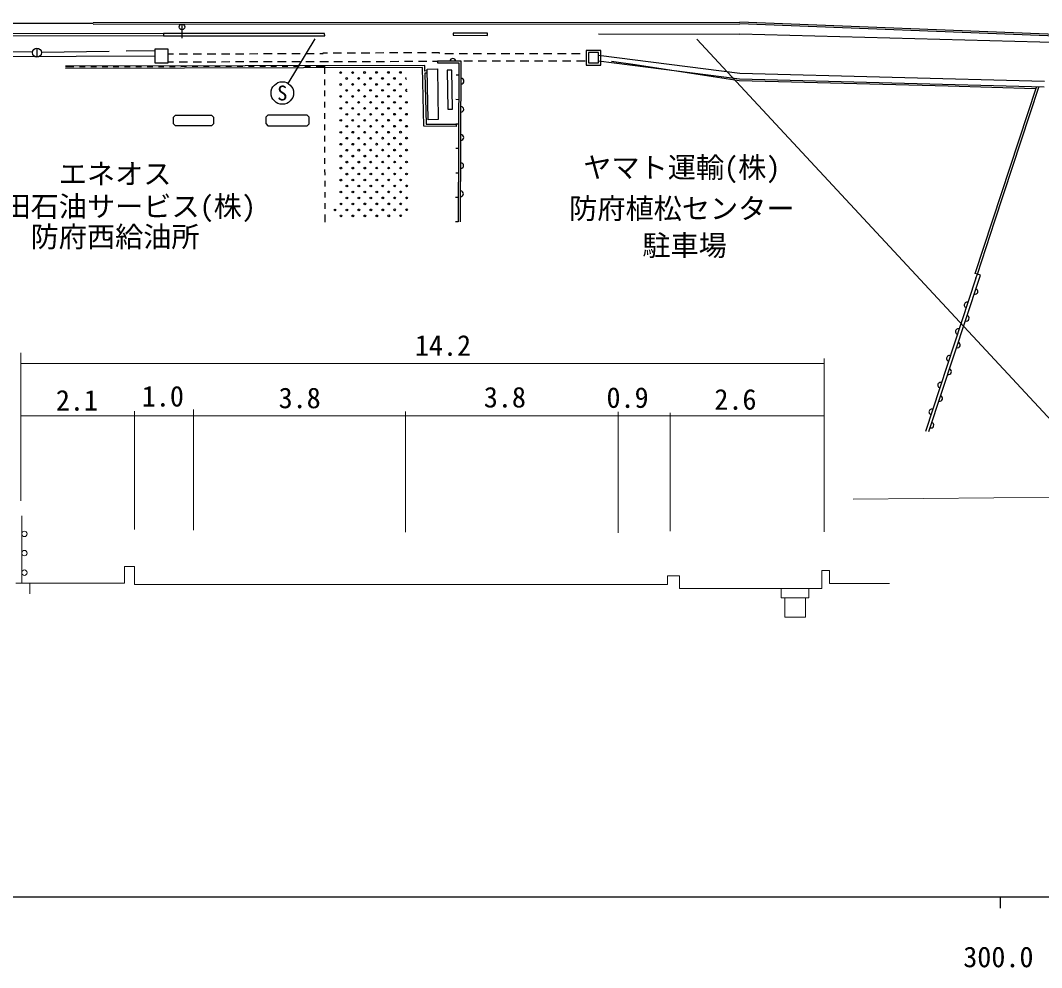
# Model space of a CAD drawing. Units: millimetres, scale not verified. Extents: x 40000 to 680000, y 20000 to 380000.
# Drawn here: x 281016 to 371680, y 198715 to 282796 of the extents above; entities that cross this region are included whole.
import ezdxf
from ezdxf.enums import TextEntityAlignment as Align

# ---------------------------------------------------------------- set-up
doc = ezdxf.new("R2010")
doc.units = ezdxf.units.MM
doc.header["$LTSCALE"] = 1000
doc.linetypes.add('DASHED', pattern=[7.5, 6, -1.5])
for name, color, linetype, lineweight in [('M-BGD', 7, 'Continuous', 25), ('M-BGD-EXST', 7, 'Continuous', 25), ('M-BMK-ROW', 30, 'Continuous', 25), ('M-STR-HTXT', 7, 'Continuous', 13), ('M-STR-STRC', 7, 'Continuous', 25), ('M-TTL-BAND', 7, 'Continuous', 25)]:
    doc.layers.add(name, color=color, linetype=linetype, lineweight=lineweight)
doc.layers.add('M-BMK-HTXT', color=7, linetype='Continuous')
doc.styles.add('ＭＳ ゴシック', font='')
doc.styles.get('ＭＳ ゴシック').set_extended_font_data('MS Gothic')

msp = doc.modelspace()

# ---------------------------------------------------------------- linework, layer by layer
at = {"layer": 'M-BGD'}
for p, q in [((265832, 281670), (293721, 281638)), ((265833, 281470), (293720, 281437)), ((332345, 281611), (344886, 281578)), ((384831, 280516), (344886, 281578)), ((294145, 280230), (292945, 280230)), ((292945, 280230), (292945, 279030)), ((294145, 279030), (294145, 280230)), ((292945, 279625), (263860, 279521)), ((294145, 279830), (294604, 279831)), ((295104, 279832), (295854, 279834)), ((296354, 279835), (297104, 279836)), ((297604, 279837), (298354, 279839)), ((298854, 279840), (299604, 279841)), ((300104, 279842), (300854, 279844)), ((301354, 279845), (302104, 279846)), ((302604, 279847), (303354, 279849)), ((303854, 279850), (304604, 279851)), ((305104, 279852), (305854, 279854)), ((306354, 279855), (307104, 279856)), ((307604, 279857), (307889, 279858)), ((307884, 279925), (308280, 279926)), ((307889, 279858), (307884, 279925)), ((308780, 279927), (309530, 279928)), ((310030, 279929), (310780, 279930)), ((311280, 279931), (312030, 279932)), ((312530, 279933), (313280, 279934)), ((313780, 279935), (314530, 279936)), ((315030, 279937), (315780, 279938)), ((316280, 279939), (317030, 279940)), ((317530, 279941), (318205, 279942)), ((318205, 279942), (318202, 279871)), ((318202, 279871), (318207, 279871)), ((318707, 279871), (319457, 279870)), ((319957, 279869), (320707, 279869)), ((321207, 279868), (321957, 279867)), ((322457, 279867), (323207, 279866)), ((323707, 279866), (324457, 279865)), ((324957, 279865), (325707, 279864)), ((326207, 279863), (326957, 279863)), ((327457, 279862), (328207, 279861)), ((328707, 279861), (329457, 279860)), ((329957, 279860), (330707, 279859)), ((344896, 278078), (332344, 279697)), ((285019, 278698), (285763, 278700)), ((286263, 278701), (286763, 278702)), ((287263, 278703), (287763, 278704)), ((288263, 278705), (288763, 278706)), ((289263, 278707), (289763, 278708)), ((290263, 278709), (290763, 278710)), ((291263, 278711), (291763, 278712)), ((292263, 278714), (292763, 278715)), ((292945, 279030), (294145, 279030)), ((293263, 278716), (293763, 278717)), ((294145, 279123), (294605, 279124)), ((294263, 278718), (294763, 278719)), ((295105, 279125), (295855, 279127)), ((295263, 278720), (295763, 278721)), ((296263, 278722), (296763, 278723)), ((296355, 279128), (297105, 279130)), ((297263, 278724), (297763, 278725)), ((297605, 279131), (298355, 279132)), ((298263, 278726), (298763, 278727)), ((298855, 279133), (299605, 279135)), ((299263, 278728), (299763, 278729)), ((300105, 279136), (300855, 279137)), ((300263, 278730), (300763, 278731)), ((301263, 278732), (301763, 278734)), ((301355, 279138), (302105, 279140)), ((302263, 278735), (302763, 278736)), ((302605, 279141), (303355, 279142)), ((303263, 278737), (303763, 278738)), ((303855, 279143), (304605, 279145)), ((304263, 278739), (304763, 278740)), ((305105, 279146), (305855, 279147)), ((305263, 278741), (305763, 278742)), ((306263, 278743), (306763, 278744)), ((306355, 279148), (307105, 279150)), ((307263, 278745), (308008, 278747)), ((307605, 279151), (308355, 279153)), ((308008, 278747), (308009, 278062)), ((308855, 279154), (309605, 279155)), ((310105, 279156), (310855, 279158)), ((311355, 279159), (312105, 279160)), ((312605, 279161), (313355, 279163)), ((313855, 279164), (314605, 279165)), ((315105, 279166), (315855, 279168)), ((316355, 279169), (317105, 279170)), ((317605, 279172), (318037, 279172)), ((321144, 279170), (320394, 279169)), ((322394, 279173), (321644, 279171)), ((323644, 279176), (322894, 279174)), ((324894, 279178), (324144, 279177)), ((326144, 279181), (325394, 279179)), ((327394, 279183), (326644, 279182)), ((328644, 279186), (327894, 279184)), ((329894, 279188), (329144, 279187)), ((331144, 279191), (330394, 279189)), ((344858, 277579), (332344, 279193)), ((308010, 277562), (308011, 277062)), ((319944, 277932), (319694, 277933)), ((371919, 276860), (344858, 277579)), ((371932, 277360), (344896, 278078)), ((308013, 276562), (308014, 276062)), ((365792, 260331), (371233, 276879)), ((367543, 265016), (371442, 276873)), ((319936, 275761), (319686, 275762)), ((308015, 275562), (308016, 275062)), ((294600, 274203), (294789, 274377)), ((294601, 273610), (294600, 274203)), ((294789, 274377), (297978, 274394)), ((297978, 274394), (298148, 274215)), ((298148, 274215), (298150, 273618)), ((302799, 274202), (302798, 273635)), ((302979, 274380), (302799, 274202)), ((306463, 274384), (302979, 274380)), ((306643, 274215), (306463, 274384)), ((306642, 273625), (306643, 274215)), ((308017, 274562), (308018, 274062)), ((294793, 273427), (294601, 273610)), ((297974, 273444), (294793, 273427)), ((298150, 273618), (297974, 273444)), ((302798, 273635), (302980, 273448)), ((302980, 273448), (306460, 273452)), ((306460, 273452), (306642, 273625)), ((308019, 273562), (308020, 273062)), ((319927, 273590), (319677, 273591)), ((308021, 272562), (308022, 272062)), ((308023, 271562), (308024, 271062)), ((319919, 271418), (319669, 271419)), ((308025, 270562), (308026, 270062)), ((308027, 269562), (308029, 269062)), ((308030, 268562), (308031, 268062)), ((319911, 269247), (319661, 269248)), ((308032, 267562), (308033, 267062)), ((308034, 266562), (308035, 266062)), ((319902, 267076), (319652, 267077)), ((308036, 265562), (308037, 264877)), ((319894, 264904), (319644, 264905)), ((365982, 260269), (367543, 265016)), ((365982, 260269), (365792, 260331)), ((365847, 259915), (365982, 260269)), ((366250, 260181), (365982, 260269)), ((365847, 259915), (361361, 246314)), ((361677, 246313), (366131, 259821)), ((366131, 259821), (366250, 260181))]:
    msp.add_line(p, q, dxfattribs=at)
at = {"layer": 'M-BGD', "linetype": 'DASHED'}
for p, q in [((263860, 280072), (282080, 280022)), ((282894, 279991), (292945, 280118))]:
    msp.add_line(p, q, dxfattribs=at)
at = {"layer": 'M-BGD'}
for points in [[(308028, 281641), (293721, 281638), (293720, 281437), (308029, 281440)], [(322476, 281663), (319426, 281676), (319425, 281475), (322475, 281462)], [(332544, 278838), (332544, 280136), (331247, 280136), (331247, 278839)], [(332344, 279039), (332344, 279936), (331447, 279936), (331447, 279039)], [(318042, 278490), (318114, 273991), (317206, 273976), (317134, 278476)], [(318967, 274906), (319366, 274912), (319319, 278375), (318919, 278369)]]:
    msp.add_lwpolyline(points, close=True, dxfattribs=at)
for points in [[(317137, 278308), (316930, 278305), (316919, 278806), (285019, 278741)], [(317140, 278108), (316933, 278105), (317035, 273595), (319716, 273590), (319716, 273390), (316840, 273396), (316723, 278605), (285019, 278541)], [(320094, 264904), (320149, 279168), (318037, 279172)], [(318037, 279172), (318037, 279022), (319948, 279018), (319894, 264904)]]:
    msp.add_lwpolyline(points, dxfattribs=at)
for centre in [(309450, 278169), (309982, 277640), (310511, 278172), (311042, 277642), (311571, 278174), (312103, 277645), (312632, 278176), (313164, 277647), (313693, 278178), (314224, 277649), (314753, 278180), (309452, 277109), (309984, 276580), (310513, 277111), (311044, 276582), (311574, 277113), (312105, 276584), (312634, 277115), (313166, 276586), (313695, 277117), (314226, 276588), (314756, 277120), (309455, 276048), (310515, 276050), (311576, 276052), (312636, 276055), (313697, 276057), (314758, 276059), (309457, 274987), (309986, 275519), (310517, 274990), (311047, 275521), (311578, 274992), (312107, 275523), (312639, 274994), (313168, 275525), (313699, 274996), (314229, 275528), (314760, 274998), (315289, 275530), (309459, 273927), (309988, 274458), (310520, 273929), (311049, 274460), (311580, 273931), (312109, 274463), (312641, 273933), (313170, 274465), (313701, 273935), (314231, 274467), (314762, 273938), (315291, 274469), (309461, 272866), (309990, 273398), (310522, 272868), (311051, 273400), (311582, 272871), (312112, 273402), (312643, 272873), (313172, 273404), (313704, 272875), (314233, 273406), (314764, 272877), (315294, 273408), (309992, 272337), (311053, 272339), (312114, 272341), (313174, 272343), (314235, 272346), (315296, 272348), (309463, 271806), (309995, 271276), (310524, 271808), (311055, 271278), (311585, 271810), (312116, 271281), (312645, 271812), (313177, 271283), (313706, 271814), (314237, 271285), (314766, 271816), (315298, 271287), (309465, 270745), (309997, 270216), (310526, 270747), (311057, 270218), (311587, 270749), (312118, 270220), (312647, 270751), (313179, 270222), (313708, 270754), (314239, 270224), (314769, 270756), (315300, 270226), (309468, 269684), (310528, 269686), (311589, 269689), (312650, 269691), (313710, 269693), (314771, 269695), (309470, 268624), (309999, 269155), (310530, 268626), (311060, 269157), (311591, 268628), (312120, 269159), (312652, 268630), (313181, 269161), (313712, 268632), (314242, 269164), (314773, 268634), (315302, 269166), (309472, 267563), (310001, 268094), (310533, 267565), (311062, 268096), (311593, 267567), (312122, 268099), (312654, 267569), (313183, 268101), (313715, 267572), (314244, 268103), (314775, 267574), (315304, 268105), (309474, 266502), (310003, 267034), (310535, 266504), (311064, 267036), (311595, 266507), (312125, 267038), (312656, 266509), (313185, 267040), (313717, 266511), (314246, 267042), (314777, 266513), (315307, 267044), (308945, 265971), (310005, 265973), (311066, 265975), (312127, 265977), (313187, 265979), (314248, 265982), (315309, 265984), (309476, 265442), (310537, 265444), (311598, 265446), (312658, 265448), (313719, 265450), (314779, 265452)]:
    msp.add_circle(centre, 75, dxfattribs=at)
for centre, radius, start, end in [((319413, 279170), 250, 359.89368, 179.89368), ((315285, 277651), 75, 98.93275, 268.69674), ((320142, 277404), 250, 269.77899, 89.77899), ((315287, 276590), 75, 38.44739, 329.1821), ((320132, 274904), 250, 269.77899, 89.77899), ((320122, 272404), 250, 269.77899, 89.77899), ((320113, 269904), 250, 269.77899, 89.77899), ((320103, 267404), 250, 269.77899, 89.77899), ((365773, 258735), 250, 251.74883, 71.74883), ((365064, 257540), 250, 71.74883, 251.74883), ((364990, 256361), 250, 251.74883, 71.74883), ((364281, 255166), 250, 71.74883, 251.74883), ((364208, 253987), 250, 251.74883, 71.74883), ((363498, 252792), 250, 71.74883, 251.74883), ((363425, 251612), 250, 251.74883, 71.74883), ((362715, 250418), 250, 71.74883, 251.74883), ((362642, 249238), 250, 251.74883, 71.74883), ((361932, 248044), 250, 71.74883, 251.74883), ((361859, 246864), 250, 251.74883, 71.74883)]:
    msp.add_arc(centre, radius, start, end, dxfattribs=at)
at = {"layer": 'M-BGD-EXST'}
for p, q in [((295359, 282467), (295359, 281217)), ((304785, 277206), (307180, 281166)), ((282475, 280337), (282475, 279537))]:
    msp.add_line(p, q, dxfattribs=at)
for centre, radius in [((295359, 282217), 250), ((282475, 279937), 400), ((304268, 276351), 1000)]:
    msp.add_circle(centre, radius, dxfattribs=at)
at = {"layer": 'M-BMK-ROW'}
for p, q in [((333506, 279187), (335590, 278870)), ((335590, 278870), (344827, 277469)), ((344827, 277469), (363377, 276978)), ((363377, 276978), (371148, 276767))]:
    msp.add_line(p, q, dxfattribs=at)
at = {"layer": 'M-STR-HTXT'}
for p, q in [((281063, 240144), (281063, 253286)), ((281063, 252327), (352368, 252327)), ((352368, 237389), (352368, 252790)), ((281063, 247709), (352368, 247709)), ((291131, 248116), (291131, 237596)), ((296391, 237541), (296391, 248260)), ((315213, 237370), (315213, 248092)), ((334095, 248039), (334095, 237309)), ((338716, 237447), (338716, 247947)), ((440857, 241049), (354961, 240297)), ((281128, 232900), (281128, 238820)), ((280620, 232833), (290258, 232833)), ((281848, 231906), (281848, 232833)), ((348562, 232359), (351017, 232359))]:
    msp.add_line(p, q, dxfattribs=at)
for points in [[(290258, 232833), (290258, 234321), (291146, 234321), (291146, 232729), (338480, 232729), (338480, 233490), (339545, 233490), (339545, 232359), (348562, 232359), (348562, 231551), (351017, 231551), (351017, 232359)], [(351017, 232359), (352176, 232359), (352176, 233971), (352864, 233971), (352864, 232824), (358181, 232824)], [(348890, 231551), (348890, 229817), (350706, 229817), (350706, 231551)]]:
    msp.add_lwpolyline(points, dxfattribs=at)
for centre in [(281368, 237213), (281368, 235509), (281368, 233772)]:
    msp.add_circle(centre, 240, dxfattribs=at)
at = {"layer": 'M-STR-STRC'}
for p, q in [((287469, 282614), (344886, 282653)), ((287469, 282464), (344883, 282503)), ((384820, 280941), (344883, 282503)), ((384826, 281090), (344886, 282653)), ((341058, 281137), (389683, 228830))]:
    msp.add_line(p, q, dxfattribs=at)
msp.add_lwpolyline([(164614, 282796), (199599, 282560), (287469, 282539)], dxfattribs=at)
at = {"layer": 'M-TTL-BAND'}
for p, q in [((40000, 205000), (579000, 205000)), ((368000, 205000), (368000, 204000))]:
    msp.add_line(p, q, dxfattribs=at)

# ---------------------------------------------------------------- texts
at = {"layer": 'M-BGD-EXST', "style": 'ＭＳ ゴシック'}
msp.add_text('S', height=1320, dxfattribs=at).set_placement((304268, 276351), align=Align.MIDDLE_CENTER)
at = {"layer": 'M-BMK-HTXT', "style": 'ＭＳ ゴシック'}
for s, p in [('エネオス', (289421, 269176)), ('ヤマト運輸(株)', (339739, 269749)), ('山田石油サービス(株)', (289421, 266292)), ('防府植松センター', (339739, 266102)), ('防府西給油所', (289421, 263594)), ('駐車場', (339987, 262820))]:
    msp.add_text(s, height=1833, dxfattribs=at).set_placement(p, align=Align.MIDDLE_CENTER)
at = {"layer": 'M-STR-HTXT', "style": 'ＭＳ ゴシック'}
for s, p in [('14.2', (318534, 253946)), ('1.0', (293662, 249435)), ('3.8', (324029, 249351)), ('2.1', (286034, 249074)), ('3.8', (305809, 249287)), ('0.9', (334923, 249319)), ('2.6', (344499, 249158))]:
    msp.add_text(s, height=1833, dxfattribs=at).set_placement(p, align=Align.MIDDLE_CENTER)
at = {"layer": 'M-TTL-BAND', "style": 'ＭＳ ゴシック'}
msp.add_text('300.0', height=1833, dxfattribs=at).set_placement((367844, 198195), align=Align.BOTTOM_CENTER)

doc.saveas('drawing.dxf')
